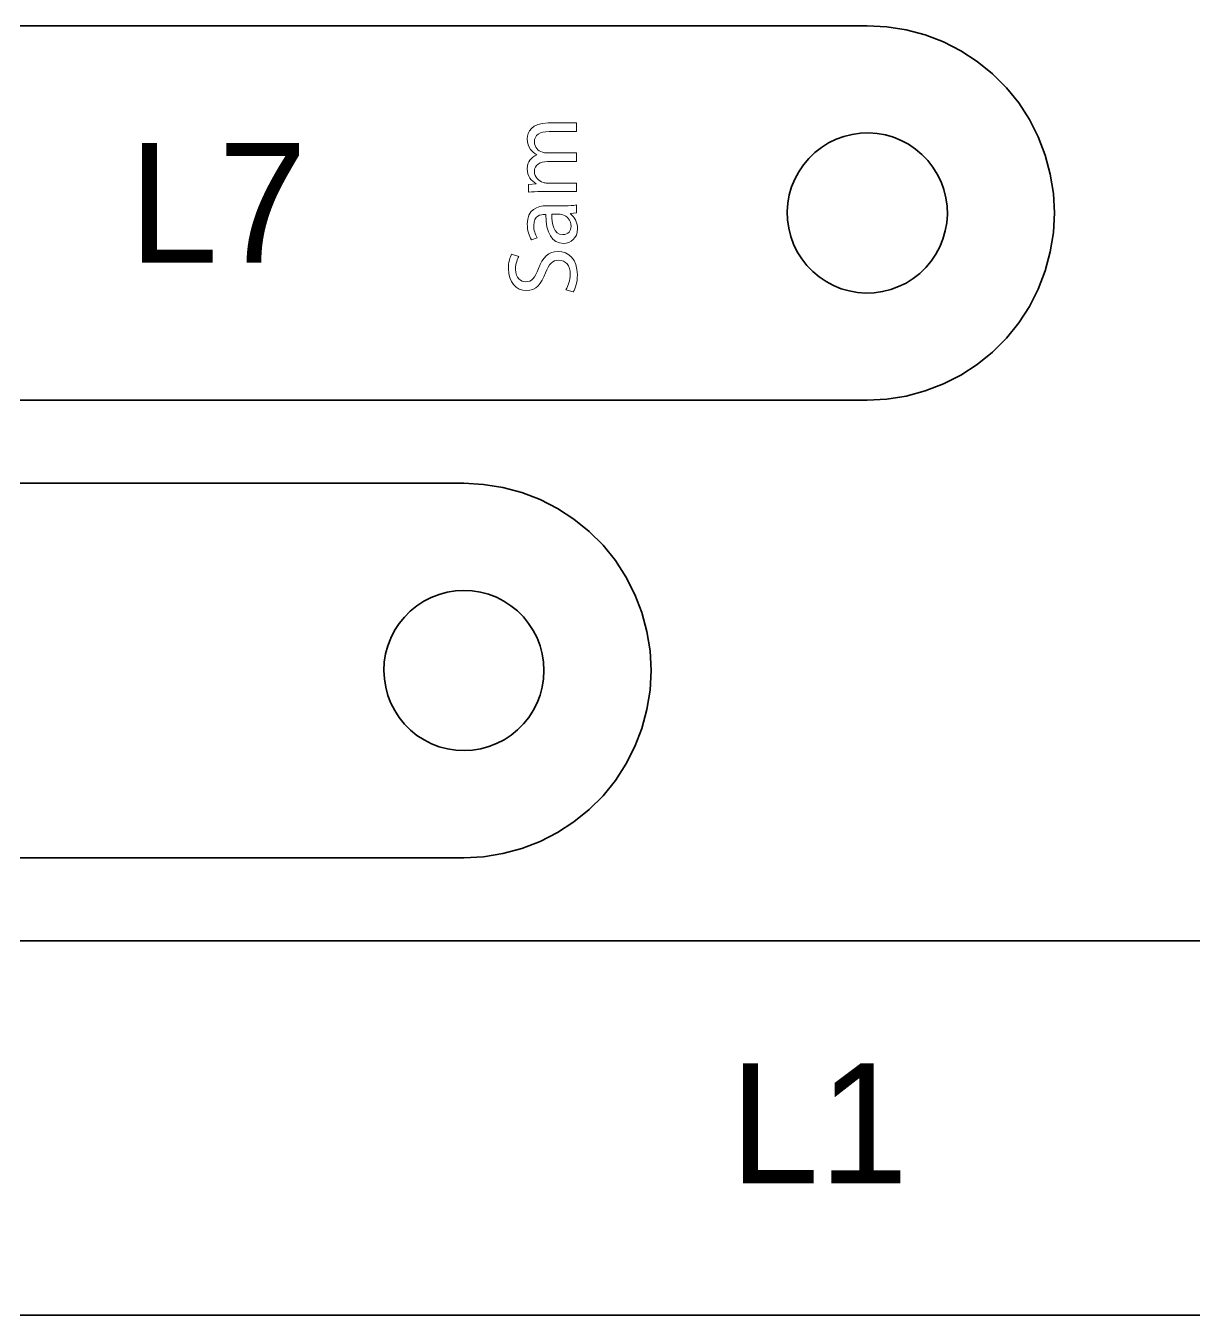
# Model space of a CAD drawing. Header units: millimetres. Extents: x 4 to 295, y -240 to -4.
# Drawn here: x 121.81 to 151.01, y -176.89 to -144.67 of the extents above; entities that cross this region are included whole.
import ezdxf

# ---------------------------------------------------------------- set-up
doc = ezdxf.new("R2010")
doc.units = ezdxf.units.MM
doc.header["$MEASUREMENT"] = 0
doc.layers.add('Layer 1', color=7, linetype='Continuous', lineweight=0)

# ---------------------------------------------------------------- blocks, each defined once
blk = doc.blocks.new('Block_18')
at = {"layer": 'Layer 1', "color": 240, "lineweight": 0, "true_color": 0xff1c24}
for points, knots in [([(134.697, -148.818), (134.573, -148.818), (134.471, -148.821), (134.372, -148.828), (134.372, -148.828), (134.372, -148.637), (134.372, -148.637), (134.372, -148.637), (134.566, -148.627), (134.566, -148.627), (134.566, -148.627), (134.566, -148.619), (134.566, -148.619), (134.451, -148.552), (134.345, -148.441), (134.345, -148.242), (134.345, -148.078), (134.444, -147.954), (134.585, -147.902), (134.585, -147.902), (134.585, -147.897), (134.585, -147.897), (134.518, -147.86), (134.466, -147.812), (134.429, -147.763), (134.374, -147.691), (134.345, -147.611), (134.345, -147.497), (134.345, -147.338), (134.449, -147.102), (134.866, -147.102), (134.866, -147.102), (135.574, -147.102), (135.574, -147.102), (135.574, -147.102), (135.574, -147.316), (135.574, -147.316), (135.574, -147.316), (134.893, -147.316), (134.893, -147.316), (134.662, -147.316), (134.523, -147.4), (134.523, -147.577), (134.523, -147.701), (134.615, -147.798), (134.722, -147.835), (134.752, -147.845), (134.792, -147.852), (134.831, -147.852), (134.831, -147.852), (135.574, -147.852), (135.574, -147.852), (135.574, -147.852), (135.574, -148.066), (135.574, -148.066), (135.574, -148.066), (134.854, -148.066), (134.854, -148.066), (134.662, -148.066), (134.523, -148.15), (134.523, -148.316), (134.523, -148.453), (134.633, -148.552), (134.742, -148.587), (134.774, -148.599), (134.811, -148.605), (134.849, -148.605), (134.849, -148.605), (135.574, -148.605), (135.574, -148.605), (135.574, -148.605), (135.574, -148.818), (135.574, -148.818), (135.574, -148.818), (134.697, -148.818), (134.697, -148.818)], [0, 0, 0, 0, 1, 1, 1, 2, 2, 2, 3, 3, 3, 4, 4, 4, 5, 5, 5, 6, 6, 6, 7, 7, 7, 8, 8, 8, 9, 9, 9, 10, 10, 10, 11, 11, 11, 12, 12, 12, 13, 13, 13, 14, 14, 14, 15, 15, 15, 16, 16, 16, 17, 17, 17, 18, 18, 18, 19, 19, 19, 20, 20, 20, 21, 21, 21, 22, 22, 22, 23, 23, 23, 24, 24, 24, 25, 25, 25, 25]), ([(135.574, -149.35), (135.574, -149.35), (135.422, -149.368), (135.422, -149.368), (135.422, -149.368), (135.422, -149.375), (135.422, -149.375), (135.517, -149.442), (135.601, -149.571), (135.601, -149.742), (135.601, -149.986), (135.43, -150.11), (135.256, -150.11), (134.965, -150.11), (134.806, -149.852), (134.809, -149.387), (134.809, -149.387), (134.784, -149.387), (134.784, -149.387), (134.685, -149.387), (134.506, -149.415), (134.506, -149.66), (134.506, -149.772), (134.541, -149.889), (134.595, -149.973), (134.595, -149.973), (134.451, -150.023), (134.451, -150.023), (134.387, -149.924), (134.345, -149.78), (134.345, -149.628), (134.345, -149.261), (134.595, -149.171), (134.836, -149.171), (134.836, -149.171), (135.286, -149.171), (135.286, -149.171), (135.39, -149.171), (135.492, -149.166), (135.574, -149.151), (135.574, -149.151), (135.574, -149.35), (135.574, -149.35)], [0, 0, 0, 0, 1, 1, 1, 2, 2, 2, 3, 3, 3, 4, 4, 4, 5, 5, 5, 6, 6, 6, 7, 7, 7, 8, 8, 8, 9, 9, 9, 10, 10, 10, 11, 11, 11, 12, 12, 12, 13, 13, 13, 14, 14, 14, 14]), ([(134.96, -149.382), (134.955, -149.621), (134.998, -149.891), (135.231, -149.891), (135.372, -149.891), (135.44, -149.797), (135.44, -149.685), (135.44, -149.529), (135.34, -149.43), (135.238, -149.395), (135.216, -149.387), (135.191, -149.382), (135.169, -149.382), (135.169, -149.382), (134.96, -149.382), (134.96, -149.382)], [0, 0, 0, 0, 1, 1, 1, 2, 2, 2, 3, 3, 3, 4, 4, 4, 5, 5, 5, 5]), ([(135.31, -151.27), (135.37, -151.173), (135.42, -151.032), (135.42, -150.883), (135.42, -150.662), (135.303, -150.533), (135.134, -150.533), (134.978, -150.533), (134.888, -150.622), (134.801, -150.848), (134.705, -151.121), (134.563, -151.29), (134.327, -151.29), (134.067, -151.29), (133.873, -151.074), (133.873, -150.749), (133.873, -150.577), (133.913, -150.453), (133.955, -150.379), (133.955, -150.379), (134.131, -150.438), (134.131, -150.438), (134.101, -150.493), (134.052, -150.605), (134.052, -150.756), (134.052, -150.984), (134.188, -151.071), (134.302, -151.071), (134.459, -151.071), (134.536, -150.97), (134.625, -150.739), (134.734, -150.456), (134.871, -150.312), (135.117, -150.312), (135.375, -150.312), (135.598, -150.503), (135.598, -150.898), (135.598, -151.059), (135.551, -151.235), (135.492, -151.325), (135.492, -151.325), (135.31, -151.27), (135.31, -151.27)], [0, 0, 0, 0, 1, 1, 1, 2, 2, 2, 3, 3, 3, 4, 4, 4, 5, 5, 5, 6, 6, 6, 7, 7, 7, 8, 8, 8, 9, 9, 9, 10, 10, 10, 11, 11, 11, 12, 12, 12, 13, 13, 13, 14, 14, 14, 14])]:
    blk.add_open_spline(points, degree=3, knots=knots, dxfattribs=at)

msp = doc.modelspace()

# ---------------------------------------------------------------- linework, layer by layer
at = {"layer": 'Layer 1', "color": 18, "lineweight": 35, "true_color": 0x000000}
for points, knots in [([(8.945, -154.027), (8.945, -154.027), (8.456, -154.001), (8.456, -154.001), (8.456, -154.001), (7.973, -153.925), (7.973, -153.925), (7.973, -153.925), (7.5, -153.798), (7.5, -153.798), (7.5, -153.798), (7.043, -153.623), (7.043, -153.623), (7.043, -153.623), (6.607, -153.4), (6.607, -153.4), (6.607, -153.4), (6.197, -153.134), (6.197, -153.134), (6.197, -153.134), (5.816, -152.826), (5.816, -152.826), (5.816, -152.826), (5.47, -152.48), (5.47, -152.48), (5.47, -152.48), (5.162, -152.099), (5.162, -152.099), (5.162, -152.099), (4.895, -151.689), (4.895, -151.689), (4.895, -151.689), (4.673, -151.253), (4.673, -151.253), (4.673, -151.253), (4.498, -150.796), (4.498, -150.796), (4.498, -150.796), (4.371, -150.323), (4.371, -150.323), (4.371, -150.323), (4.295, -149.839), (4.295, -149.839), (4.295, -149.839), (4.269, -149.351), (4.269, -149.351), (4.269, -149.351), (4.295, -148.862), (4.295, -148.862), (4.295, -148.862), (4.371, -148.378), (4.371, -148.378), (4.371, -148.378), (4.498, -147.906), (4.498, -147.906), (4.498, -147.906), (4.673, -147.449), (4.673, -147.449), (4.673, -147.449), (4.895, -147.013), (4.895, -147.013), (4.895, -147.013), (5.162, -146.602), (5.162, -146.602), (5.162, -146.602), (5.47, -146.222), (5.47, -146.222), (5.47, -146.222), (5.816, -145.876), (5.816, -145.876), (5.816, -145.876), (6.197, -145.568), (6.197, -145.568), (6.197, -145.568), (6.607, -145.301), (6.607, -145.301), (6.607, -145.301), (7.043, -145.079), (7.043, -145.079), (7.043, -145.079), (7.5, -144.904), (7.5, -144.904), (7.5, -144.904), (7.973, -144.777), (7.973, -144.777), (7.973, -144.777), (8.456, -144.7), (8.456, -144.7), (8.456, -144.7), (8.945, -144.675), (8.945, -144.675), (8.945, -144.675), (142.843, -144.675), (142.843, -144.675), (142.843, -144.675), (143.332, -144.7), (143.332, -144.7), (143.332, -144.7), (143.815, -144.777), (143.815, -144.777), (143.815, -144.777), (144.288, -144.904), (144.288, -144.904), (144.288, -144.904), (144.745, -145.079), (144.745, -145.079), (144.745, -145.079), (145.181, -145.301), (145.181, -145.301), (145.181, -145.301), (145.592, -145.568), (145.592, -145.568), (145.592, -145.568), (145.972, -145.876), (145.972, -145.876), (145.972, -145.876), (146.318, -146.222), (146.318, -146.222), (146.318, -146.222), (146.626, -146.602), (146.626, -146.602), (146.626, -146.602), (146.893, -147.013), (146.893, -147.013), (146.893, -147.013), (147.115, -147.449), (147.115, -147.449), (147.115, -147.449), (147.29, -147.906), (147.29, -147.906), (147.29, -147.906), (147.417, -148.378), (147.417, -148.378), (147.417, -148.378), (147.494, -148.862), (147.494, -148.862), (147.494, -148.862), (147.519, -149.351), (147.519, -149.351), (147.519, -149.351), (147.494, -149.839), (147.494, -149.839), (147.494, -149.839), (147.417, -150.323), (147.417, -150.323), (147.417, -150.323), (147.29, -150.796), (147.29, -150.796), (147.29, -150.796), (147.115, -151.253), (147.115, -151.253), (147.115, -151.253), (146.893, -151.689), (146.893, -151.689), (146.893, -151.689), (146.626, -152.099), (146.626, -152.099), (146.626, -152.099), (146.318, -152.48), (146.318, -152.48), (146.318, -152.48), (145.972, -152.826), (145.972, -152.826), (145.972, -152.826), (145.592, -153.134), (145.592, -153.134), (145.592, -153.134), (145.181, -153.4), (145.181, -153.4), (145.181, -153.4), (144.745, -153.623), (144.745, -153.623), (144.745, -153.623), (144.288, -153.798), (144.288, -153.798), (144.288, -153.798), (143.815, -153.925), (143.815, -153.925), (143.815, -153.925), (143.332, -154.001), (143.332, -154.001), (143.332, -154.001), (142.843, -154.027), (142.843, -154.027), (142.843, -154.027), (8.945, -154.027), (8.945, -154.027)], [0, 0, 0, 0, 1, 1, 1, 2, 2, 2, 3, 3, 3, 4, 4, 4, 5, 5, 5, 6, 6, 6, 7, 7, 7, 8, 8, 8, 9, 9, 9, 10, 10, 10, 11, 11, 11, 12, 12, 12, 13, 13, 13, 14, 14, 14, 15, 15, 15, 16, 16, 16, 17, 17, 17, 18, 18, 18, 19, 19, 19, 20, 20, 20, 21, 21, 21, 22, 22, 22, 23, 23, 23, 24, 24, 24, 25, 25, 25, 26, 26, 26, 27, 27, 27, 28, 28, 28, 29, 29, 29, 30, 30, 30, 31, 31, 31, 32, 32, 32, 33, 33, 33, 34, 34, 34, 35, 35, 35, 36, 36, 36, 37, 37, 37, 38, 38, 38, 39, 39, 39, 40, 40, 40, 41, 41, 41, 42, 42, 42, 43, 43, 43, 44, 44, 44, 45, 45, 45, 46, 46, 46, 47, 47, 47, 48, 48, 48, 49, 49, 49, 50, 50, 50, 51, 51, 51, 52, 52, 52, 53, 53, 53, 54, 54, 54, 55, 55, 55, 56, 56, 56, 57, 57, 57, 58, 58, 58, 59, 59, 59, 60, 60, 60, 61, 61, 61, 62, 62, 62, 62]), ([(141.874, -147.601), (141.874, -147.601), (141.696, -147.712), (141.696, -147.712), (141.696, -147.712), (141.531, -147.841), (141.531, -147.841), (141.531, -147.841), (141.381, -147.986), (141.381, -147.986), (141.381, -147.986), (141.246, -148.146), (141.246, -148.146), (141.246, -148.146), (141.129, -148.32), (141.129, -148.32), (141.129, -148.32), (141.031, -148.505), (141.031, -148.505), (141.031, -148.505), (140.952, -148.699), (140.952, -148.699), (140.952, -148.699), (140.894, -148.9), (140.894, -148.9), (140.894, -148.9), (140.858, -149.106), (140.858, -149.106), (140.858, -149.106), (140.843, -149.315), (140.843, -149.315), (140.843, -149.315), (140.851, -149.524), (140.851, -149.524), (140.851, -149.524), (140.88, -149.732), (140.88, -149.732), (140.88, -149.732), (140.93, -149.935), (140.93, -149.935), (140.93, -149.935), (141.002, -150.132), (141.002, -150.132), (141.002, -150.132), (141.093, -150.32), (141.093, -150.32), (141.093, -150.32), (141.204, -150.498), (141.204, -150.498), (141.204, -150.498), (141.333, -150.663), (141.333, -150.663), (141.333, -150.663), (141.479, -150.813), (141.479, -150.813), (141.479, -150.813), (141.639, -150.948), (141.639, -150.948), (141.639, -150.948), (141.812, -151.065), (141.812, -151.065), (141.812, -151.065), (141.997, -151.163), (141.997, -151.163), (141.997, -151.163), (142.191, -151.242), (142.191, -151.242), (142.191, -151.242), (142.393, -151.3), (142.393, -151.3), (142.393, -151.3), (142.599, -151.336), (142.599, -151.336), (142.599, -151.336), (142.808, -151.351), (142.808, -151.351), (142.808, -151.351), (143.017, -151.343), (143.017, -151.343), (143.017, -151.343), (143.224, -151.314), (143.224, -151.314), (143.224, -151.314), (143.428, -151.264), (143.428, -151.264), (143.428, -151.264), (143.624, -151.192), (143.624, -151.192), (143.624, -151.192), (143.812, -151.101), (143.812, -151.101), (143.812, -151.101), (143.99, -150.99), (143.99, -150.99), (143.99, -150.99), (144.155, -150.861), (144.155, -150.861), (144.155, -150.861), (144.306, -150.715), (144.306, -150.715), (144.306, -150.715), (144.44, -150.555), (144.44, -150.555), (144.44, -150.555), (144.558, -150.381), (144.558, -150.381), (144.558, -150.381), (144.656, -150.197), (144.656, -150.197), (144.656, -150.197), (144.734, -150.003), (144.734, -150.003), (144.734, -150.003), (144.792, -149.801), (144.792, -149.801), (144.792, -149.801), (144.829, -149.595), (144.829, -149.595), (144.829, -149.595), (144.843, -149.386), (144.843, -149.386), (144.843, -149.386), (144.836, -149.177), (144.836, -149.177), (144.836, -149.177), (144.807, -148.97), (144.807, -148.97), (144.807, -148.97), (144.756, -148.766), (144.756, -148.766), (144.756, -148.766), (144.685, -148.57), (144.685, -148.57), (144.685, -148.57), (144.593, -148.381), (144.593, -148.381), (144.593, -148.381), (144.482, -148.204), (144.482, -148.204), (144.482, -148.204), (144.353, -148.039), (144.353, -148.039), (144.353, -148.039), (144.208, -147.888), (144.208, -147.888), (144.208, -147.888), (144.048, -147.754), (144.048, -147.754), (144.048, -147.754), (143.874, -147.636), (143.874, -147.636), (143.874, -147.636), (143.689, -147.538), (143.689, -147.538), (143.689, -147.538), (143.495, -147.46), (143.495, -147.46), (143.495, -147.46), (143.294, -147.402), (143.294, -147.402), (143.294, -147.402), (143.088, -147.365), (143.088, -147.365), (143.088, -147.365), (142.879, -147.351), (142.879, -147.351), (142.879, -147.351), (142.67, -147.358), (142.67, -147.358), (142.67, -147.358), (142.462, -147.387), (142.462, -147.387), (142.462, -147.387), (142.259, -147.438), (142.259, -147.438), (142.259, -147.438), (142.062, -147.509), (142.062, -147.509), (142.062, -147.509), (141.874, -147.601), (141.874, -147.601)], [0, 0, 0, 0, 1, 1, 1, 2, 2, 2, 3, 3, 3, 4, 4, 4, 5, 5, 5, 6, 6, 6, 7, 7, 7, 8, 8, 8, 9, 9, 9, 10, 10, 10, 11, 11, 11, 12, 12, 12, 13, 13, 13, 14, 14, 14, 15, 15, 15, 16, 16, 16, 17, 17, 17, 18, 18, 18, 19, 19, 19, 20, 20, 20, 21, 21, 21, 22, 22, 22, 23, 23, 23, 24, 24, 24, 25, 25, 25, 26, 26, 26, 27, 27, 27, 28, 28, 28, 29, 29, 29, 30, 30, 30, 31, 31, 31, 32, 32, 32, 33, 33, 33, 34, 34, 34, 35, 35, 35, 36, 36, 36, 37, 37, 37, 38, 38, 38, 39, 39, 39, 40, 40, 40, 41, 41, 41, 42, 42, 42, 43, 43, 43, 44, 44, 44, 45, 45, 45, 46, 46, 46, 47, 47, 47, 48, 48, 48, 49, 49, 49, 50, 50, 50, 51, 51, 51, 52, 52, 52, 53, 53, 53, 54, 54, 54, 55, 55, 55, 56, 56, 56, 57, 57, 57, 58, 58, 58, 59, 59, 59, 60, 60, 60, 60]), ([(8.945, -165.457), (8.945, -165.457), (8.456, -165.432), (8.456, -165.432), (8.456, -165.432), (7.973, -165.355), (7.973, -165.355), (7.973, -165.355), (7.5, -165.228), (7.5, -165.228), (7.5, -165.228), (7.043, -165.053), (7.043, -165.053), (7.043, -165.053), (6.607, -164.831), (6.607, -164.831), (6.607, -164.831), (6.197, -164.564), (6.197, -164.564), (6.197, -164.564), (5.816, -164.256), (5.816, -164.256), (5.816, -164.256), (5.47, -163.91), (5.47, -163.91), (5.47, -163.91), (5.162, -163.53), (5.162, -163.53), (5.162, -163.53), (4.895, -163.119), (4.895, -163.119), (4.895, -163.119), (4.673, -162.683), (4.673, -162.683), (4.673, -162.683), (4.498, -162.226), (4.498, -162.226), (4.498, -162.226), (4.371, -161.753), (4.371, -161.753), (4.371, -161.753), (4.295, -161.27), (4.295, -161.27), (4.295, -161.27), (4.269, -160.781), (4.269, -160.781), (4.269, -160.781), (4.295, -160.292), (4.295, -160.292), (4.295, -160.292), (4.371, -159.809), (4.371, -159.809), (4.371, -159.809), (4.498, -159.336), (4.498, -159.336), (4.498, -159.336), (4.673, -158.879), (4.673, -158.879), (4.673, -158.879), (4.895, -158.443), (4.895, -158.443), (4.895, -158.443), (5.162, -158.033), (5.162, -158.033), (5.162, -158.033), (5.47, -157.652), (5.47, -157.652), (5.47, -157.652), (5.816, -157.306), (5.816, -157.306), (5.816, -157.306), (6.197, -156.998), (6.197, -156.998), (6.197, -156.998), (6.607, -156.731), (6.607, -156.731), (6.607, -156.731), (7.043, -156.509), (7.043, -156.509), (7.043, -156.509), (7.5, -156.334), (7.5, -156.334), (7.5, -156.334), (7.973, -156.207), (7.973, -156.207), (7.973, -156.207), (8.456, -156.131), (8.456, -156.131), (8.456, -156.131), (8.945, -156.105), (8.945, -156.105), (8.945, -156.105), (132.763, -156.105), (132.763, -156.105), (132.763, -156.105), (133.251, -156.131), (133.251, -156.131), (133.251, -156.131), (133.735, -156.207), (133.735, -156.207), (133.735, -156.207), (134.208, -156.334), (134.208, -156.334), (134.208, -156.334), (134.664, -156.509), (134.664, -156.509), (134.664, -156.509), (135.101, -156.731), (135.101, -156.731), (135.101, -156.731), (135.511, -156.998), (135.511, -156.998), (135.511, -156.998), (135.891, -157.306), (135.891, -157.306), (135.891, -157.306), (136.238, -157.652), (136.238, -157.652), (136.238, -157.652), (136.546, -158.033), (136.546, -158.033), (136.546, -158.033), (136.812, -158.443), (136.812, -158.443), (136.812, -158.443), (137.034, -158.879), (137.034, -158.879), (137.034, -158.879), (137.21, -159.336), (137.21, -159.336), (137.21, -159.336), (137.336, -159.809), (137.336, -159.809), (137.336, -159.809), (137.413, -160.292), (137.413, -160.292), (137.413, -160.292), (137.439, -160.781), (137.439, -160.781), (137.439, -160.781), (137.413, -161.27), (137.413, -161.27), (137.413, -161.27), (137.336, -161.753), (137.336, -161.753), (137.336, -161.753), (137.21, -162.226), (137.21, -162.226), (137.21, -162.226), (137.034, -162.683), (137.034, -162.683), (137.034, -162.683), (136.812, -163.119), (136.812, -163.119), (136.812, -163.119), (136.546, -163.53), (136.546, -163.53), (136.546, -163.53), (136.238, -163.91), (136.238, -163.91), (136.238, -163.91), (135.891, -164.256), (135.891, -164.256), (135.891, -164.256), (135.511, -164.564), (135.511, -164.564), (135.511, -164.564), (135.101, -164.831), (135.101, -164.831), (135.101, -164.831), (134.664, -165.053), (134.664, -165.053), (134.664, -165.053), (134.208, -165.228), (134.208, -165.228), (134.208, -165.228), (133.735, -165.355), (133.735, -165.355), (133.735, -165.355), (133.251, -165.432), (133.251, -165.432), (133.251, -165.432), (132.763, -165.457), (132.763, -165.457), (132.763, -165.457), (8.945, -165.457), (8.945, -165.457)], [0, 0, 0, 0, 1, 1, 1, 2, 2, 2, 3, 3, 3, 4, 4, 4, 5, 5, 5, 6, 6, 6, 7, 7, 7, 8, 8, 8, 9, 9, 9, 10, 10, 10, 11, 11, 11, 12, 12, 12, 13, 13, 13, 14, 14, 14, 15, 15, 15, 16, 16, 16, 17, 17, 17, 18, 18, 18, 19, 19, 19, 20, 20, 20, 21, 21, 21, 22, 22, 22, 23, 23, 23, 24, 24, 24, 25, 25, 25, 26, 26, 26, 27, 27, 27, 28, 28, 28, 29, 29, 29, 30, 30, 30, 31, 31, 31, 32, 32, 32, 33, 33, 33, 34, 34, 34, 35, 35, 35, 36, 36, 36, 37, 37, 37, 38, 38, 38, 39, 39, 39, 40, 40, 40, 41, 41, 41, 42, 42, 42, 43, 43, 43, 44, 44, 44, 45, 45, 45, 46, 46, 46, 47, 47, 47, 48, 48, 48, 49, 49, 49, 50, 50, 50, 51, 51, 51, 52, 52, 52, 53, 53, 53, 54, 54, 54, 55, 55, 55, 56, 56, 56, 57, 57, 57, 58, 58, 58, 59, 59, 59, 60, 60, 60, 61, 61, 61, 62, 62, 62, 62]), ([(134.664, -160.161), (134.664, -160.161), (134.589, -159.965), (134.589, -159.965), (134.589, -159.965), (134.493, -159.779), (134.493, -159.779), (134.493, -159.779), (134.379, -159.603), (134.379, -159.603), (134.379, -159.603), (134.247, -159.441), (134.247, -159.441), (134.247, -159.441), (134.099, -159.293), (134.099, -159.293), (134.099, -159.293), (133.936, -159.162), (133.936, -159.162), (133.936, -159.162), (133.76, -159.048), (133.76, -159.048), (133.76, -159.048), (133.574, -158.953), (133.574, -158.953), (133.574, -158.953), (133.378, -158.878), (133.378, -158.878), (133.378, -158.878), (133.176, -158.824), (133.176, -158.824), (133.176, -158.824), (132.969, -158.792), (132.969, -158.792), (132.969, -158.792), (132.76, -158.781), (132.76, -158.781), (132.76, -158.781), (132.551, -158.792), (132.551, -158.792), (132.551, -158.792), (132.344, -158.825), (132.344, -158.825), (132.344, -158.825), (132.142, -158.88), (132.142, -158.88), (132.142, -158.88), (131.947, -158.955), (131.947, -158.955), (131.947, -158.955), (131.76, -159.05), (131.76, -159.05), (131.76, -159.05), (131.585, -159.165), (131.585, -159.165), (131.585, -159.165), (131.422, -159.297), (131.422, -159.297), (131.422, -159.297), (131.274, -159.445), (131.274, -159.445), (131.274, -159.445), (131.143, -159.608), (131.143, -159.608), (131.143, -159.608), (131.029, -159.783), (131.029, -159.783), (131.029, -159.783), (130.934, -159.97), (130.934, -159.97), (130.934, -159.97), (130.86, -160.166), (130.86, -160.166), (130.86, -160.166), (130.806, -160.368), (130.806, -160.368), (130.806, -160.368), (130.773, -160.575), (130.773, -160.575), (130.773, -160.575), (130.763, -160.784), (130.763, -160.784), (130.763, -160.784), (130.774, -160.993), (130.774, -160.993), (130.774, -160.993), (130.807, -161.199), (130.807, -161.199), (130.807, -161.199), (130.861, -161.402), (130.861, -161.402), (130.861, -161.402), (130.937, -161.597), (130.937, -161.597), (130.937, -161.597), (131.032, -161.783), (131.032, -161.783), (131.032, -161.783), (131.146, -161.959), (131.146, -161.959), (131.146, -161.959), (131.278, -162.121), (131.278, -162.121), (131.278, -162.121), (131.426, -162.269), (131.426, -162.269), (131.426, -162.269), (131.589, -162.401), (131.589, -162.401), (131.589, -162.401), (131.765, -162.514), (131.765, -162.514), (131.765, -162.514), (131.951, -162.609), (131.951, -162.609), (131.951, -162.609), (132.147, -162.684), (132.147, -162.684), (132.147, -162.684), (132.349, -162.738), (132.349, -162.738), (132.349, -162.738), (132.556, -162.77), (132.556, -162.77), (132.556, -162.77), (132.765, -162.781), (132.765, -162.781), (132.765, -162.781), (132.974, -162.77), (132.974, -162.77), (132.974, -162.77), (133.181, -162.737), (133.181, -162.737), (133.181, -162.737), (133.383, -162.682), (133.383, -162.682), (133.383, -162.682), (133.578, -162.607), (133.578, -162.607), (133.578, -162.607), (133.765, -162.512), (133.765, -162.512), (133.765, -162.512), (133.94, -162.398), (133.94, -162.398), (133.94, -162.398), (134.103, -162.266), (134.103, -162.266), (134.103, -162.266), (134.251, -162.117), (134.251, -162.117), (134.251, -162.117), (134.382, -161.955), (134.382, -161.955), (134.382, -161.955), (134.496, -161.779), (134.496, -161.779), (134.496, -161.779), (134.591, -161.592), (134.591, -161.592), (134.591, -161.592), (134.665, -161.397), (134.665, -161.397), (134.665, -161.397), (134.719, -161.194), (134.719, -161.194), (134.719, -161.194), (134.752, -160.988), (134.752, -160.988), (134.752, -160.988), (134.763, -160.778), (134.763, -160.778), (134.763, -160.778), (134.751, -160.569), (134.751, -160.569), (134.751, -160.569), (134.718, -160.363), (134.718, -160.363), (134.718, -160.363), (134.664, -160.161), (134.664, -160.161)], [0, 0, 0, 0, 1, 1, 1, 2, 2, 2, 3, 3, 3, 4, 4, 4, 5, 5, 5, 6, 6, 6, 7, 7, 7, 8, 8, 8, 9, 9, 9, 10, 10, 10, 11, 11, 11, 12, 12, 12, 13, 13, 13, 14, 14, 14, 15, 15, 15, 16, 16, 16, 17, 17, 17, 18, 18, 18, 19, 19, 19, 20, 20, 20, 21, 21, 21, 22, 22, 22, 23, 23, 23, 24, 24, 24, 25, 25, 25, 26, 26, 26, 27, 27, 27, 28, 28, 28, 29, 29, 29, 30, 30, 30, 31, 31, 31, 32, 32, 32, 33, 33, 33, 34, 34, 34, 35, 35, 35, 36, 36, 36, 37, 37, 37, 38, 38, 38, 39, 39, 39, 40, 40, 40, 41, 41, 41, 42, 42, 42, 43, 43, 43, 44, 44, 44, 45, 45, 45, 46, 46, 46, 47, 47, 47, 48, 48, 48, 49, 49, 49, 50, 50, 50, 51, 51, 51, 52, 52, 52, 53, 53, 53, 54, 54, 54, 55, 55, 55, 56, 56, 56, 57, 57, 57, 58, 58, 58, 59, 59, 59, 60, 60, 60, 60]), ([(8.945, -176.888), (8.945, -176.888), (8.456, -176.862), (8.456, -176.862), (8.456, -176.862), (7.973, -176.785), (7.973, -176.785), (7.973, -176.785), (7.5, -176.659), (7.5, -176.659), (7.5, -176.659), (7.043, -176.483), (7.043, -176.483), (7.043, -176.483), (6.607, -176.261), (6.607, -176.261), (6.607, -176.261), (6.197, -175.994), (6.197, -175.994), (6.197, -175.994), (5.816, -175.686), (5.816, -175.686), (5.816, -175.686), (5.47, -175.34), (5.47, -175.34), (5.47, -175.34), (5.162, -174.96), (5.162, -174.96), (5.162, -174.96), (4.895, -174.55), (4.895, -174.55), (4.895, -174.55), (4.673, -174.113), (4.673, -174.113), (4.673, -174.113), (4.498, -173.656), (4.498, -173.656), (4.498, -173.656), (4.371, -173.184), (4.371, -173.184), (4.371, -173.184), (4.295, -172.7), (4.295, -172.7), (4.295, -172.7), (4.269, -172.211), (4.269, -172.211), (4.269, -172.211), (4.295, -171.723), (4.295, -171.723), (4.295, -171.723), (4.371, -171.239), (4.371, -171.239), (4.371, -171.239), (4.498, -170.766), (4.498, -170.766), (4.498, -170.766), (4.673, -170.31), (4.673, -170.31), (4.673, -170.31), (4.895, -169.873), (4.895, -169.873), (4.895, -169.873), (5.162, -169.463), (5.162, -169.463), (5.162, -169.463), (5.47, -169.083), (5.47, -169.083), (5.47, -169.083), (5.816, -168.736), (5.816, -168.736), (5.816, -168.736), (6.197, -168.428), (6.197, -168.428), (6.197, -168.428), (6.607, -168.162), (6.607, -168.162), (6.607, -168.162), (7.043, -167.94), (7.043, -167.94), (7.043, -167.94), (7.5, -167.764), (7.5, -167.764), (7.5, -167.764), (7.973, -167.638), (7.973, -167.638), (7.973, -167.638), (8.456, -167.561), (8.456, -167.561), (8.456, -167.561), (8.945, -167.535), (8.945, -167.535), (8.945, -167.535), (176.279, -167.535), (176.279, -167.535), (176.279, -167.535), (176.768, -167.561), (176.768, -167.561), (176.768, -167.561), (177.251, -167.638), (177.251, -167.638), (177.251, -167.638), (177.724, -167.764), (177.724, -167.764), (177.724, -167.764), (178.181, -167.94), (178.181, -167.94), (178.181, -167.94), (178.617, -168.162), (178.617, -168.162), (178.617, -168.162), (179.028, -168.428), (179.028, -168.428), (179.028, -168.428), (179.408, -168.736), (179.408, -168.736), (179.408, -168.736), (179.754, -169.083), (179.754, -169.083), (179.754, -169.083), (180.062, -169.463), (180.062, -169.463), (180.062, -169.463), (180.329, -169.873), (180.329, -169.873), (180.329, -169.873), (180.551, -170.31), (180.551, -170.31), (180.551, -170.31), (180.726, -170.766), (180.726, -170.766), (180.726, -170.766), (180.853, -171.239), (180.853, -171.239), (180.853, -171.239), (180.93, -171.723), (180.93, -171.723), (180.93, -171.723), (180.955, -172.211), (180.955, -172.211), (180.955, -172.211), (180.93, -172.7), (180.93, -172.7), (180.93, -172.7), (180.853, -173.184), (180.853, -173.184), (180.853, -173.184), (180.726, -173.656), (180.726, -173.656), (180.726, -173.656), (180.551, -174.113), (180.551, -174.113), (180.551, -174.113), (180.329, -174.55), (180.329, -174.55), (180.329, -174.55), (180.062, -174.96), (180.062, -174.96), (180.062, -174.96), (179.754, -175.34), (179.754, -175.34), (179.754, -175.34), (179.408, -175.686), (179.408, -175.686), (179.408, -175.686), (179.028, -175.994), (179.028, -175.994), (179.028, -175.994), (178.617, -176.261), (178.617, -176.261), (178.617, -176.261), (178.181, -176.483), (178.181, -176.483), (178.181, -176.483), (177.724, -176.659), (177.724, -176.659), (177.724, -176.659), (177.251, -176.785), (177.251, -176.785), (177.251, -176.785), (176.768, -176.862), (176.768, -176.862), (176.768, -176.862), (176.279, -176.888), (176.279, -176.888), (176.279, -176.888), (8.945, -176.888), (8.945, -176.888)], [0, 0, 0, 0, 1, 1, 1, 2, 2, 2, 3, 3, 3, 4, 4, 4, 5, 5, 5, 6, 6, 6, 7, 7, 7, 8, 8, 8, 9, 9, 9, 10, 10, 10, 11, 11, 11, 12, 12, 12, 13, 13, 13, 14, 14, 14, 15, 15, 15, 16, 16, 16, 17, 17, 17, 18, 18, 18, 19, 19, 19, 20, 20, 20, 21, 21, 21, 22, 22, 22, 23, 23, 23, 24, 24, 24, 25, 25, 25, 26, 26, 26, 27, 27, 27, 28, 28, 28, 29, 29, 29, 30, 30, 30, 31, 31, 31, 32, 32, 32, 33, 33, 33, 34, 34, 34, 35, 35, 35, 36, 36, 36, 37, 37, 37, 38, 38, 38, 39, 39, 39, 40, 40, 40, 41, 41, 41, 42, 42, 42, 43, 43, 43, 44, 44, 44, 45, 45, 45, 46, 46, 46, 47, 47, 47, 48, 48, 48, 49, 49, 49, 50, 50, 50, 51, 51, 51, 52, 52, 52, 53, 53, 53, 54, 54, 54, 55, 55, 55, 56, 56, 56, 57, 57, 57, 58, 58, 58, 59, 59, 59, 60, 60, 60, 61, 61, 61, 62, 62, 62, 62])]:
    msp.add_open_spline(points, degree=3, knots=knots, dxfattribs=at)

# ---------------------------------------------------------------- block references
at = {"layer": 'Layer 1'}
msp.add_blockref('Block_18', (0, 0), dxfattribs=at)

# ---------------------------------------------------------------- texts
at = {"layer": 'Layer 1', "char_height": 0.2, "attachment_point": 7}
for s, insert in [('\\C240;\\c2366701;\\FMyriad Pro|b0|i0|c1;\\H2.997200;\\W1.000000;L7', (124.387, -150.596)), ('\\C240;\\c2366701;\\FMyriad Pro|b0|i0|c1;\\H2.997200;\\W1.000000;L1', (139.409, -173.594))]:
    msp.add_mtext(s, dxfattribs=dict(at, insert=insert))

doc.saveas('drawing.dxf')
